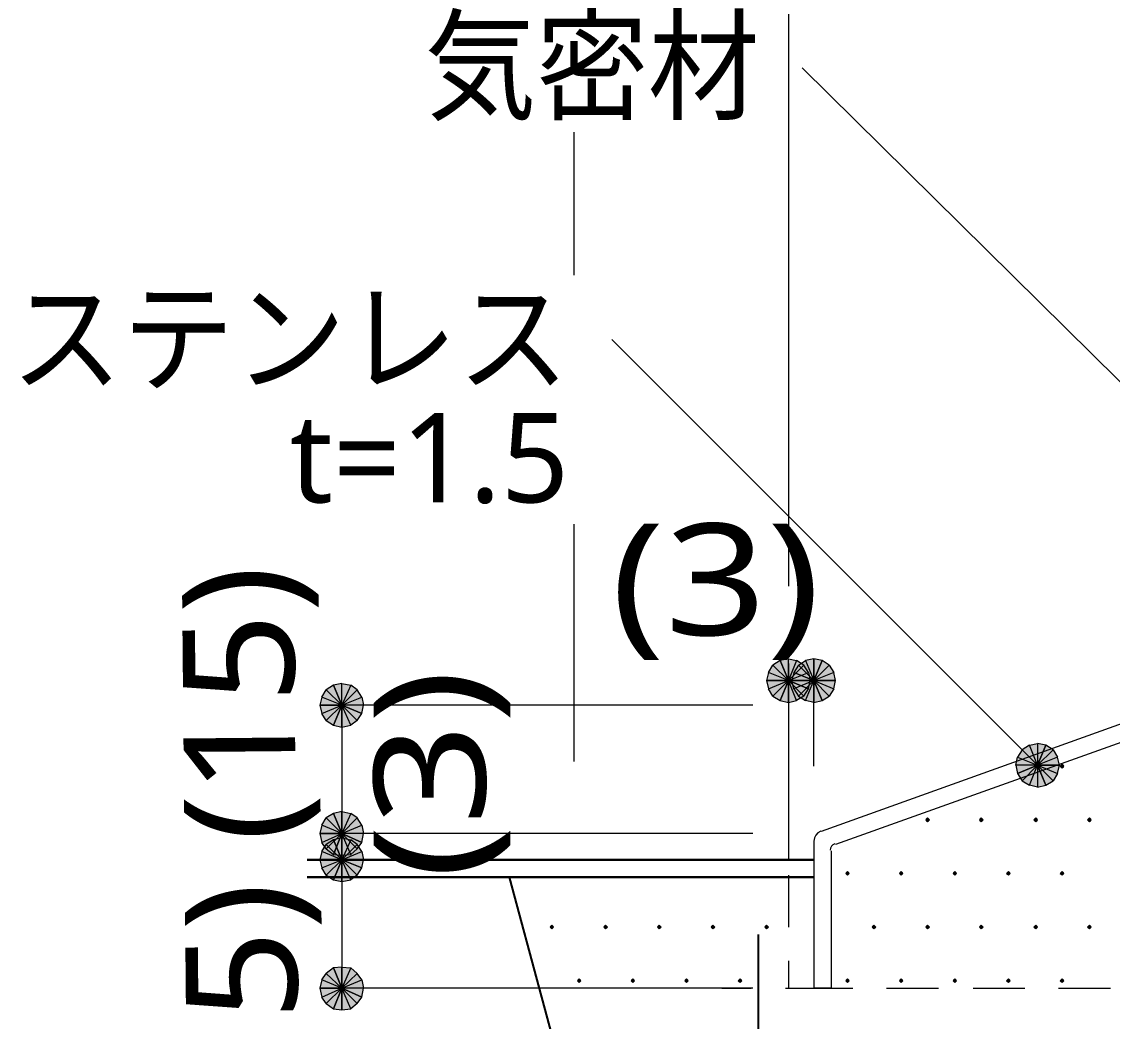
# Model space of a CAD drawing. Header units: millimetres. Extents: x 0 to 420, y 0 to 297.
# Drawn here: x 298.84 to 324.21, y 178.3 to 201.56 of the extents above; entities that cross this region are included whole.
import ezdxf
from ezdxf.enums import TextEntityAlignment as Align

# ---------------------------------------------------------------- set-up
doc = ezdxf.new("R2010")
doc.units = ezdxf.units.MM
doc.styles.add('kst32b', font='NotoSansJP-Variable.ttf')

msp = doc.modelspace()

# ---------------------------------------------------------------- hatches: boundary and pattern name
h = msp.add_hatch(color=7)
h.paths.add_polyline_path([(316.484, 186.69), (316.315, 186.584), (316.675, 186.224), (316.484, 186.69)])
h.paths.add_polyline_path([(316.315, 186.584), (316.675, 186.224), (316.209, 186.415), (316.315, 186.584)])
h.paths.add_polyline_path([(316.675, 186.224), (316.209, 186.415), (316.166, 186.224), (316.675, 186.224)])
h = msp.add_hatch(color=7)
h.paths.add_polyline_path([(317.034, 186.584), (316.865, 186.69), (316.675, 186.224), (317.034, 186.584)])
h.paths.add_polyline_path([(316.865, 186.69), (316.675, 186.224), (316.675, 186.732), (316.865, 186.69)])
h.paths.add_polyline_path([(316.675, 186.224), (316.675, 186.732), (316.484, 186.69), (316.675, 186.224)])
h = msp.add_hatch(color=7)
h.paths.add_polyline_path([(317.14, 186.034), (317.182, 186.224), (316.675, 186.224), (317.14, 186.034)])
h.paths.add_polyline_path([(317.182, 186.224), (316.675, 186.224), (317.14, 186.415), (317.182, 186.224)])
h.paths.add_polyline_path([(316.675, 186.224), (317.14, 186.415), (317.034, 186.584), (316.675, 186.224)])
h = msp.add_hatch(color=7)
h.paths.add_polyline_path([(317.267, 186.732), (317.077, 186.69), (317.267, 186.224), (317.267, 186.732)])
h.paths.add_polyline_path([(317.077, 186.69), (317.267, 186.224), (316.907, 186.584), (317.077, 186.69)])
h.paths.add_polyline_path([(317.267, 186.224), (316.907, 186.584), (316.802, 186.415), (317.267, 186.224)])
for points in [[(317.458, 186.69), (317.267, 186.732), (317.267, 186.224), (317.458, 186.69)], [(316.484, 185.759), (316.675, 185.716), (316.675, 186.224), (316.484, 185.759)], [(306.091, 185.187), (306.282, 185.145), (306.282, 185.653), (306.091, 185.187)], [(322.009, 184.065), (322.114, 183.896), (322.474, 184.256), (322.009, 184.065)], [(323.046, 184.277), (323.025, 184.256), (323.003, 184.235), (323.025, 184.213), (323.046, 184.192), (323.067, 184.213), (323.088, 184.235), (323.067, 184.256), (323.046, 184.277)], [(319.913, 183.028), (319.892, 183.007), (319.871, 182.986), (319.892, 182.965), (319.913, 182.944), (319.934, 182.965), (319.955, 182.986), (319.934, 183.007), (319.913, 183.028)], [(321.162, 183.028), (321.141, 183.007), (321.12, 182.986), (321.141, 182.965), (321.162, 182.944), (321.183, 182.965), (321.204, 182.986), (321.183, 183.007), (321.162, 183.028)], [(322.432, 183.028), (322.411, 183.007), (322.389, 182.986), (322.411, 182.965), (322.432, 182.944), (322.453, 182.965), (322.474, 182.986), (322.453, 183.007), (322.432, 183.028)], [(323.681, 183.028), (323.659, 183.007), (323.638, 182.986), (323.659, 182.965), (323.681, 182.944), (323.702, 182.965), (323.723, 182.986), (323.702, 183.007), (323.681, 183.028)], [(306.091, 182.181), (306.282, 182.16), (306.282, 182.668), (306.091, 182.181)], [(306.091, 181.589), (306.282, 181.546), (306.282, 182.054), (306.091, 181.589)], [(318.05, 181.779), (318.029, 181.758), (318.008, 181.737), (318.029, 181.716), (318.05, 181.695), (318.071, 181.716), (318.093, 181.737), (318.071, 181.758), (318.05, 181.779)], [(319.299, 181.779), (319.278, 181.758), (319.257, 181.737), (319.278, 181.716), (319.299, 181.695), (319.32, 181.716), (319.341, 181.737), (319.32, 181.758), (319.299, 181.779)], [(320.548, 181.779), (320.527, 181.758), (320.506, 181.737), (320.527, 181.716), (320.548, 181.695), (320.569, 181.716), (320.59, 181.737), (320.569, 181.758), (320.548, 181.779)], [(321.797, 181.779), (321.776, 181.758), (321.754, 181.737), (321.776, 181.716), (321.797, 181.695), (321.818, 181.716), (321.839, 181.737), (321.818, 181.758), (321.797, 181.779)], [(323.046, 181.779), (323.025, 181.758), (323.003, 181.737), (323.025, 181.716), (323.046, 181.695), (323.067, 181.716), (323.088, 181.737), (323.067, 181.758), (323.046, 181.779)], [(311.171, 180.53), (311.15, 180.509), (311.129, 180.488), (311.15, 180.467), (311.171, 180.446), (311.192, 180.467), (311.213, 180.488), (311.192, 180.509), (311.171, 180.53)], [(312.42, 180.53), (312.399, 180.509), (312.378, 180.488), (312.399, 180.467), (312.42, 180.446), (312.441, 180.467), (312.462, 180.488), (312.441, 180.509), (312.42, 180.53)], [(313.669, 180.53), (313.648, 180.509), (313.627, 180.488), (313.648, 180.467), (313.669, 180.446), (313.69, 180.467), (313.711, 180.488), (313.69, 180.509), (313.669, 180.53)], [(314.918, 180.53), (314.896, 180.509), (314.875, 180.488), (314.896, 180.467), (314.918, 180.446), (314.939, 180.467), (314.96, 180.488), (314.939, 180.509), (314.918, 180.53)], [(316.166, 180.53), (316.145, 180.509), (316.124, 180.488), (316.145, 180.467), (316.166, 180.446), (316.188, 180.467), (316.209, 180.488), (316.188, 180.509), (316.166, 180.53)], [(318.664, 180.53), (318.643, 180.509), (318.622, 180.488), (318.643, 180.467), (318.664, 180.446), (318.685, 180.467), (318.707, 180.488), (318.685, 180.509), (318.664, 180.53)], [(319.913, 180.53), (319.892, 180.509), (319.871, 180.488), (319.892, 180.467), (319.913, 180.446), (319.934, 180.467), (319.955, 180.488), (319.934, 180.509), (319.913, 180.53)], [(321.162, 180.53), (321.141, 180.509), (321.12, 180.488), (321.141, 180.467), (321.162, 180.446), (321.183, 180.467), (321.204, 180.488), (321.183, 180.509), (321.162, 180.53)], [(322.432, 180.53), (322.411, 180.509), (322.389, 180.488), (322.411, 180.467), (322.432, 180.446), (322.453, 180.467), (322.474, 180.488), (322.453, 180.509), (322.432, 180.53)], [(323.681, 180.53), (323.659, 180.509), (323.638, 180.488), (323.659, 180.467), (323.681, 180.446), (323.702, 180.467), (323.723, 180.488), (323.702, 180.509), (323.681, 180.53)], [(311.806, 179.282), (311.785, 179.26), (311.764, 179.239), (311.785, 179.218), (311.806, 179.197), (311.827, 179.218), (311.848, 179.239), (311.827, 179.26), (311.806, 179.282)], [(313.055, 179.282), (313.034, 179.26), (313.013, 179.239), (313.034, 179.218), (313.055, 179.197), (313.076, 179.218), (313.097, 179.239), (313.076, 179.26), (313.055, 179.282)], [(314.304, 179.282), (314.283, 179.26), (314.262, 179.239), (314.283, 179.218), (314.304, 179.197), (314.325, 179.218), (314.346, 179.239), (314.325, 179.26), (314.304, 179.282)], [(315.553, 179.282), (315.532, 179.26), (315.51, 179.239), (315.532, 179.218), (315.553, 179.197), (315.574, 179.218), (315.595, 179.239), (315.574, 179.26), (315.553, 179.282)], [(318.05, 179.282), (318.029, 179.26), (318.008, 179.239), (318.029, 179.218), (318.05, 179.197), (318.071, 179.218), (318.093, 179.239), (318.071, 179.26), (318.05, 179.282)], [(319.299, 179.282), (319.278, 179.26), (319.257, 179.239), (319.278, 179.218), (319.299, 179.197), (319.32, 179.218), (319.341, 179.239), (319.32, 179.26), (319.299, 179.282)], [(320.548, 179.282), (320.527, 179.26), (320.506, 179.239), (320.527, 179.218), (320.548, 179.197), (320.569, 179.218), (320.59, 179.239), (320.569, 179.26), (320.548, 179.282)], [(321.797, 179.282), (321.776, 179.26), (321.754, 179.239), (321.776, 179.218), (321.797, 179.197), (321.818, 179.218), (321.839, 179.239), (321.818, 179.26), (321.797, 179.282)], [(323.046, 179.282), (323.025, 179.26), (323.003, 179.239), (323.025, 179.218), (323.046, 179.197), (323.067, 179.218), (323.088, 179.239), (323.067, 179.26), (323.046, 179.282)], [(306.091, 178.583), (306.282, 178.562), (306.282, 179.07), (306.091, 178.583)]]:
    msp.add_hatch(color=7).paths.add_polyline_path(points)
h = msp.add_hatch(color=7)
h.paths.add_polyline_path([(317.775, 186.224), (317.733, 186.415), (317.267, 186.224), (317.775, 186.224)])
h.paths.add_polyline_path([(317.733, 186.415), (317.267, 186.224), (317.627, 186.584), (317.733, 186.415)])
h.paths.add_polyline_path([(317.267, 186.224), (317.627, 186.584), (317.458, 186.69), (317.267, 186.224)])
h = msp.add_hatch(color=7)
h.paths.add_polyline_path([(316.802, 186.415), (316.759, 186.224), (317.267, 186.224), (316.802, 186.415)])
h.paths.add_polyline_path([(316.759, 186.224), (317.267, 186.224), (316.802, 186.034), (316.759, 186.224)])
h.paths.add_polyline_path([(317.267, 186.224), (316.802, 186.034), (316.907, 185.864), (317.267, 186.224)])
h = msp.add_hatch(color=7)
h.paths.add_polyline_path([(306.091, 186.119), (305.922, 186.013), (306.282, 185.653), (306.091, 186.119)])
h.paths.add_polyline_path([(305.922, 186.013), (306.282, 185.653), (305.816, 185.843), (305.922, 186.013)])
h.paths.add_polyline_path([(306.282, 185.653), (305.816, 185.843), (305.774, 185.653), (306.282, 185.653)])
h = msp.add_hatch(color=7)
h.paths.add_polyline_path([(306.641, 186.013), (306.493, 186.119), (306.282, 185.653), (306.641, 186.013)])
h.paths.add_polyline_path([(306.493, 186.119), (306.282, 185.653), (306.282, 186.161), (306.493, 186.119)])
h.paths.add_polyline_path([(306.282, 185.653), (306.282, 186.161), (306.091, 186.119), (306.282, 185.653)])
h = msp.add_hatch(color=7)
h.paths.add_polyline_path([(306.747, 185.462), (306.79, 185.653), (306.282, 185.653), (306.747, 185.462)])
h.paths.add_polyline_path([(306.79, 185.653), (306.282, 185.653), (306.747, 185.843), (306.79, 185.653)])
h.paths.add_polyline_path([(306.282, 185.653), (306.747, 185.843), (306.641, 186.013), (306.282, 185.653)])
h = msp.add_hatch(color=7)
h.paths.add_polyline_path([(316.166, 186.224), (316.209, 186.034), (316.675, 186.224), (316.166, 186.224)])
h.paths.add_polyline_path([(316.209, 186.034), (316.675, 186.224), (316.315, 185.864), (316.209, 186.034)])
h.paths.add_polyline_path([(316.675, 186.224), (316.315, 185.864), (316.484, 185.759), (316.675, 186.224)])
h = msp.add_hatch(color=7)
h.paths.add_polyline_path([(316.675, 185.716), (316.865, 185.759), (316.675, 186.224), (316.675, 185.716)])
h.paths.add_polyline_path([(316.865, 185.759), (316.675, 186.224), (317.034, 185.864), (316.865, 185.759)])
h.paths.add_polyline_path([(316.675, 186.224), (317.034, 185.864), (317.14, 186.034), (316.675, 186.224)])
h = msp.add_hatch(color=7)
h.paths.add_polyline_path([(316.907, 185.864), (317.077, 185.759), (317.267, 186.224), (316.907, 185.864)])
h.paths.add_polyline_path([(317.077, 185.759), (317.267, 186.224), (317.267, 185.716), (317.077, 185.759)])
h.paths.add_polyline_path([(317.267, 186.224), (317.267, 185.716), (317.458, 185.759), (317.267, 186.224)])
h = msp.add_hatch(color=7)
h.paths.add_polyline_path([(317.458, 185.759), (317.627, 185.864), (317.267, 186.224), (317.458, 185.759)])
h.paths.add_polyline_path([(317.627, 185.864), (317.267, 186.224), (317.733, 186.034), (317.627, 185.864)])
h.paths.add_polyline_path([(317.267, 186.224), (317.733, 186.034), (317.775, 186.224), (317.267, 186.224)])
h = msp.add_hatch(color=7)
h.paths.add_polyline_path([(305.774, 185.653), (305.816, 185.462), (306.282, 185.653), (305.774, 185.653)])
h.paths.add_polyline_path([(305.816, 185.462), (306.282, 185.653), (305.922, 185.293), (305.816, 185.462)])
h.paths.add_polyline_path([(306.282, 185.653), (305.922, 185.293), (306.091, 185.187), (306.282, 185.653)])
h = msp.add_hatch(color=7)
h.paths.add_polyline_path([(306.282, 185.145), (306.493, 185.187), (306.282, 185.653), (306.282, 185.145)])
h.paths.add_polyline_path([(306.493, 185.187), (306.282, 185.653), (306.641, 185.293), (306.493, 185.187)])
h.paths.add_polyline_path([(306.282, 185.653), (306.641, 185.293), (306.747, 185.462), (306.282, 185.653)])
h = msp.add_hatch(color=7)
h.paths.add_polyline_path([(322.665, 184.721), (322.474, 184.764), (322.474, 184.256), (322.665, 184.721)])
h.paths.add_polyline_path([(322.474, 184.764), (322.474, 184.256), (322.284, 184.721), (322.474, 184.764)])
h.paths.add_polyline_path([(322.474, 184.256), (322.284, 184.721), (322.114, 184.616), (322.474, 184.256)])
h = msp.add_hatch(color=7)
h.paths.add_polyline_path([(322.982, 184.256), (322.94, 184.446), (322.474, 184.256), (322.982, 184.256)])
h.paths.add_polyline_path([(322.94, 184.446), (322.474, 184.256), (322.834, 184.616), (322.94, 184.446)])
h.paths.add_polyline_path([(322.474, 184.256), (322.834, 184.616), (322.665, 184.721), (322.474, 184.256)])
h = msp.add_hatch(color=7)
h.paths.add_polyline_path([(322.114, 184.616), (322.009, 184.446), (322.474, 184.256), (322.114, 184.616)])
h.paths.add_polyline_path([(322.009, 184.446), (322.474, 184.256), (321.966, 184.256), (322.009, 184.446)])
h.paths.add_polyline_path([(322.474, 184.256), (321.966, 184.256), (322.009, 184.065), (322.474, 184.256)])
h = msp.add_hatch(color=7)
h.paths.add_polyline_path([(322.114, 183.896), (322.284, 183.79), (322.474, 184.256), (322.114, 183.896)])
h.paths.add_polyline_path([(322.284, 183.79), (322.474, 184.256), (322.474, 183.748), (322.284, 183.79)])
h.paths.add_polyline_path([(322.474, 184.256), (322.474, 183.748), (322.665, 183.79), (322.474, 184.256)])
h = msp.add_hatch(color=7)
h.paths.add_polyline_path([(322.665, 183.79), (322.834, 183.896), (322.474, 184.256), (322.665, 183.79)])
h.paths.add_polyline_path([(322.834, 183.896), (322.474, 184.256), (322.94, 184.065), (322.834, 183.896)])
h.paths.add_polyline_path([(322.474, 184.256), (322.94, 184.065), (322.982, 184.256), (322.474, 184.256)])
h = msp.add_hatch(color=7)
h.paths.add_polyline_path([(306.091, 183.134), (305.922, 183.028), (306.282, 182.668), (306.091, 183.134)])
h.paths.add_polyline_path([(305.922, 183.028), (306.282, 182.668), (305.816, 182.859), (305.922, 183.028)])
h.paths.add_polyline_path([(306.282, 182.668), (305.816, 182.859), (305.774, 182.668), (306.282, 182.668)])
h = msp.add_hatch(color=7)
h.paths.add_polyline_path([(306.641, 183.028), (306.493, 183.134), (306.282, 182.668), (306.641, 183.028)])
h.paths.add_polyline_path([(306.493, 183.134), (306.282, 182.668), (306.282, 183.176), (306.493, 183.134)])
h.paths.add_polyline_path([(306.282, 182.668), (306.282, 183.176), (306.091, 183.134), (306.282, 182.668)])
h = msp.add_hatch(color=7)
h.paths.add_polyline_path([(306.747, 182.457), (306.79, 182.668), (306.282, 182.668), (306.747, 182.457)])
h.paths.add_polyline_path([(306.79, 182.668), (306.282, 182.668), (306.747, 182.859), (306.79, 182.668)])
h.paths.add_polyline_path([(306.282, 182.668), (306.747, 182.859), (306.641, 183.028), (306.282, 182.668)])
h = msp.add_hatch(color=7)
h.paths.add_polyline_path([(305.774, 182.668), (305.816, 182.457), (306.282, 182.668), (305.774, 182.668)])
h.paths.add_polyline_path([(305.816, 182.457), (306.282, 182.668), (305.922, 182.308), (305.816, 182.457)])
h.paths.add_polyline_path([(306.282, 182.668), (305.922, 182.308), (306.091, 182.181), (306.282, 182.668)])
h = msp.add_hatch(color=7)
h.paths.add_polyline_path([(306.091, 182.52), (305.922, 182.414), (306.282, 182.054), (306.091, 182.52)])
h.paths.add_polyline_path([(305.922, 182.414), (306.282, 182.054), (305.816, 182.245), (305.922, 182.414)])
h.paths.add_polyline_path([(306.282, 182.054), (305.816, 182.245), (305.774, 182.054), (306.282, 182.054)])
h = msp.add_hatch(color=7)
h.paths.add_polyline_path([(306.641, 182.414), (306.493, 182.52), (306.282, 182.054), (306.641, 182.414)])
h.paths.add_polyline_path([(306.493, 182.52), (306.282, 182.054), (306.282, 182.562), (306.493, 182.52)])
h.paths.add_polyline_path([(306.282, 182.054), (306.282, 182.562), (306.091, 182.52), (306.282, 182.054)])
h = msp.add_hatch(color=7)
h.paths.add_polyline_path([(306.282, 182.16), (306.493, 182.181), (306.282, 182.668), (306.282, 182.16)])
h.paths.add_polyline_path([(306.493, 182.181), (306.282, 182.668), (306.641, 182.308), (306.493, 182.181)])
h.paths.add_polyline_path([(306.282, 182.668), (306.641, 182.308), (306.747, 182.457), (306.282, 182.668)])
h = msp.add_hatch(color=7)
h.paths.add_polyline_path([(306.747, 181.864), (306.79, 182.054), (306.282, 182.054), (306.747, 181.864)])
h.paths.add_polyline_path([(306.79, 182.054), (306.282, 182.054), (306.747, 182.245), (306.79, 182.054)])
h.paths.add_polyline_path([(306.282, 182.054), (306.747, 182.245), (306.641, 182.414), (306.282, 182.054)])
h = msp.add_hatch(color=7)
h.paths.add_polyline_path([(305.774, 182.054), (305.816, 181.864), (306.282, 182.054), (305.774, 182.054)])
h.paths.add_polyline_path([(305.816, 181.864), (306.282, 182.054), (305.922, 181.695), (305.816, 181.864)])
h.paths.add_polyline_path([(306.282, 182.054), (305.922, 181.695), (306.091, 181.589), (306.282, 182.054)])
h = msp.add_hatch(color=7)
h.paths.add_polyline_path([(306.282, 181.546), (306.493, 181.589), (306.282, 182.054), (306.282, 181.546)])
h.paths.add_polyline_path([(306.493, 181.589), (306.282, 182.054), (306.641, 181.695), (306.493, 181.589)])
h.paths.add_polyline_path([(306.282, 182.054), (306.641, 181.695), (306.747, 181.864), (306.282, 182.054)])
h = msp.add_hatch(color=7)
h.paths.add_polyline_path([(306.091, 179.536), (305.922, 179.409), (306.282, 179.07), (306.091, 179.536)])
h.paths.add_polyline_path([(305.922, 179.409), (306.282, 179.07), (305.816, 179.26), (305.922, 179.409)])
h.paths.add_polyline_path([(306.282, 179.07), (305.816, 179.26), (305.774, 179.07), (306.282, 179.07)])
h = msp.add_hatch(color=7)
h.paths.add_polyline_path([(306.641, 179.409), (306.493, 179.536), (306.282, 179.07), (306.641, 179.409)])
h.paths.add_polyline_path([(306.493, 179.536), (306.282, 179.07), (306.282, 179.557), (306.493, 179.536)])
h.paths.add_polyline_path([(306.282, 179.07), (306.282, 179.557), (306.091, 179.536), (306.282, 179.07)])
h = msp.add_hatch(color=7)
h.paths.add_polyline_path([(306.747, 178.858), (306.79, 179.07), (306.282, 179.07), (306.747, 178.858)])
h.paths.add_polyline_path([(306.79, 179.07), (306.282, 179.07), (306.747, 179.26), (306.79, 179.07)])
h.paths.add_polyline_path([(306.282, 179.07), (306.747, 179.26), (306.641, 179.409), (306.282, 179.07)])
h = msp.add_hatch(color=7)
h.paths.add_polyline_path([(305.774, 179.07), (305.816, 178.858), (306.282, 179.07), (305.774, 179.07)])
h.paths.add_polyline_path([(305.816, 178.858), (306.282, 179.07), (305.922, 178.71), (305.816, 178.858)])
h.paths.add_polyline_path([(306.282, 179.07), (305.922, 178.71), (306.091, 178.583), (306.282, 179.07)])
h = msp.add_hatch(color=7)
h.paths.add_polyline_path([(306.282, 178.562), (306.493, 178.583), (306.282, 179.07), (306.282, 178.562)])
h.paths.add_polyline_path([(306.493, 178.583), (306.282, 179.07), (306.641, 178.71), (306.493, 178.583)])
h.paths.add_polyline_path([(306.282, 179.07), (306.641, 178.71), (306.747, 178.858), (306.282, 179.07)])

# ---------------------------------------------------------------- linework, layer by layer
at = {"lineweight": 13}
for points in [[(316.675, 205.126), (316.675, 188.426)], [(334.158, 183.536), (316.992, 200.491)], [(311.679, 198.988), (311.679, 195.665)], [(322.474, 184.256), (312.568, 194.162)], [(311.679, 189.865), (311.679, 184.34)], [(316.675, 186.626), (316.675, 182.054)], [(317.267, 184.235), (317.267, 186.267)], [(316.675, 186.224), (317.267, 186.224)], [(315.849, 185.653), (306.282, 185.653)], [(306.282, 185.653), (306.282, 182.668), (306.282, 182.054), (306.282, 179.07)], [(325.564, 185.632), (317.437, 182.711)], [(325.713, 185.251), (317.775, 182.414)], [(316.675, 183.134), (316.675, 182.499)], [(317.427, 182.717), (317.362, 182.681), (317.311, 182.628), (317.279, 182.562), (317.267, 182.488)], [(315.849, 182.668), (306.282, 182.668)], [(317.267, 182.478), (317.267, 179.07)], [(317.752, 182.426), (317.71, 182.402), (317.677, 182.368), (317.656, 182.325), (317.648, 182.277)], [(317.669, 182.266), (317.669, 179.07)], [(316.675, 181.695), (316.675, 180.488)], [(316.675, 179.705), (316.675, 179.07)], [(315.849, 179.07), (306.282, 179.07)], [(315.129, 179.07), (315.807, 179.07)], [(316.611, 179.07), (317.267, 179.07)], [(317.267, 179.07), (318.177, 179.07)], [(317.669, 179.07), (317.267, 179.07)], [(318.961, 179.07), (320.167, 179.07)], [(320.971, 179.07), (322.178, 179.07)], [(322.961, 179.07), (324.168, 179.07)]]:
    msp.add_lwpolyline(points, dxfattribs=at)
at = {"lineweight": 0}
for points in [[(316.315, 186.584), (316.675, 186.224), (316.209, 186.415)], [(316.484, 186.69), (316.315, 186.584), (316.675, 186.224)], [(316.675, 186.224), (316.675, 186.732), (316.484, 186.69)], [(316.865, 186.69), (316.675, 186.224), (316.675, 186.732)], [(317.034, 186.584), (316.865, 186.69), (316.675, 186.224)], [(316.675, 186.224), (317.14, 186.415), (317.034, 186.584)], [(317.267, 186.224), (316.907, 186.584), (316.802, 186.415)], [(317.077, 186.69), (317.267, 186.224), (316.907, 186.584)], [(317.267, 186.732), (317.077, 186.69), (317.267, 186.224)], [(317.458, 186.69), (317.267, 186.732), (317.267, 186.224)], [(317.267, 186.224), (317.627, 186.584), (317.458, 186.69)], [(317.733, 186.415), (317.267, 186.224), (317.627, 186.584)], [(316.675, 186.224), (316.209, 186.415), (316.166, 186.224)], [(317.182, 186.224), (316.675, 186.224), (317.14, 186.415)], [(316.802, 186.415), (316.759, 186.224), (317.267, 186.224)], [(317.775, 186.224), (317.733, 186.415), (317.267, 186.224)], [(305.922, 186.013), (306.282, 185.653), (305.816, 185.843)], [(306.091, 186.119), (305.922, 186.013), (306.282, 185.653)], [(306.282, 185.653), (306.282, 186.161), (306.091, 186.119)], [(306.493, 186.119), (306.282, 185.653), (306.282, 186.161)], [(306.641, 186.013), (306.493, 186.119), (306.282, 185.653)], [(306.282, 185.653), (306.747, 185.843), (306.641, 186.013)], [(316.166, 186.224), (316.209, 186.034), (316.675, 186.224)], [(316.209, 186.034), (316.675, 186.224), (316.315, 185.864)], [(316.675, 186.224), (316.315, 185.864), (316.484, 185.759)], [(316.484, 185.759), (316.675, 185.716), (316.675, 186.224)], [(316.675, 185.716), (316.865, 185.759), (316.675, 186.224)], [(316.865, 185.759), (316.675, 186.224), (317.034, 185.864)], [(316.675, 186.224), (317.034, 185.864), (317.14, 186.034)], [(317.14, 186.034), (317.182, 186.224), (316.675, 186.224)], [(316.759, 186.224), (317.267, 186.224), (316.802, 186.034)], [(317.267, 186.224), (316.802, 186.034), (316.907, 185.864)], [(316.907, 185.864), (317.077, 185.759), (317.267, 186.224)], [(317.077, 185.759), (317.267, 186.224), (317.267, 185.716)], [(317.267, 186.224), (317.267, 185.716), (317.458, 185.759)], [(317.458, 185.759), (317.627, 185.864), (317.267, 186.224)], [(317.627, 185.864), (317.267, 186.224), (317.733, 186.034)], [(317.267, 186.224), (317.733, 186.034), (317.775, 186.224)], [(306.282, 185.653), (305.816, 185.843), (305.774, 185.653)], [(306.79, 185.653), (306.282, 185.653), (306.747, 185.843)], [(305.774, 185.653), (305.816, 185.462), (306.282, 185.653)], [(305.816, 185.462), (306.282, 185.653), (305.922, 185.293)], [(306.282, 185.653), (305.922, 185.293), (306.091, 185.187)], [(306.091, 185.187), (306.282, 185.145), (306.282, 185.653)], [(306.282, 185.145), (306.493, 185.187), (306.282, 185.653)], [(306.493, 185.187), (306.282, 185.653), (306.641, 185.293)], [(306.282, 185.653), (306.641, 185.293), (306.747, 185.462)], [(306.747, 185.462), (306.79, 185.653), (306.282, 185.653)], [(322.474, 184.256), (322.284, 184.721), (322.114, 184.616)], [(322.474, 184.764), (322.474, 184.256), (322.284, 184.721)], [(322.665, 184.721), (322.474, 184.764), (322.474, 184.256)], [(322.474, 184.256), (322.834, 184.616), (322.665, 184.721)], [(322.114, 184.616), (322.009, 184.446), (322.474, 184.256)], [(322.94, 184.446), (322.474, 184.256), (322.834, 184.616)], [(322.009, 184.446), (322.474, 184.256), (321.966, 184.256)], [(322.474, 184.256), (321.966, 184.256), (322.009, 184.065)], [(322.009, 184.065), (322.114, 183.896), (322.474, 184.256)], [(322.114, 183.896), (322.284, 183.79), (322.474, 184.256)], [(322.284, 183.79), (322.474, 184.256), (322.474, 183.748)], [(322.982, 184.256), (322.94, 184.446), (322.474, 184.256)], [(322.474, 184.256), (322.474, 183.748), (322.665, 183.79)], [(322.665, 183.79), (322.834, 183.896), (322.474, 184.256)], [(322.834, 183.896), (322.474, 184.256), (322.94, 184.065)], [(322.474, 184.256), (322.94, 184.065), (322.982, 184.256)], [(323.046, 184.277), (323.025, 184.256), (323.003, 184.235), (323.025, 184.213), (323.046, 184.192), (323.067, 184.213), (323.088, 184.235), (323.067, 184.256)], [(305.922, 183.028), (306.282, 182.668), (305.816, 182.859)], [(306.091, 183.134), (305.922, 183.028), (306.282, 182.668)], [(306.282, 182.668), (306.282, 183.176), (306.091, 183.134)], [(306.493, 183.134), (306.282, 182.668), (306.282, 183.176)], [(306.641, 183.028), (306.493, 183.134), (306.282, 182.668)], [(306.282, 182.668), (306.747, 182.859), (306.641, 183.028)], [(319.913, 183.028), (319.892, 183.007), (319.871, 182.986), (319.892, 182.965), (319.913, 182.944), (319.934, 182.965), (319.955, 182.986), (319.934, 183.007)], [(321.162, 183.028), (321.141, 183.007), (321.12, 182.986), (321.141, 182.965), (321.162, 182.944), (321.183, 182.965), (321.204, 182.986), (321.183, 183.007)], [(322.432, 183.028), (322.411, 183.007), (322.389, 182.986), (322.411, 182.965), (322.432, 182.944), (322.453, 182.965), (322.474, 182.986), (322.453, 183.007)], [(323.681, 183.028), (323.659, 183.007), (323.638, 182.986), (323.659, 182.965), (323.681, 182.944), (323.702, 182.965), (323.723, 182.986), (323.702, 183.007)], [(306.282, 182.668), (305.816, 182.859), (305.774, 182.668)], [(306.79, 182.668), (306.282, 182.668), (306.747, 182.859)], [(305.774, 182.668), (305.816, 182.457), (306.282, 182.668)], [(305.816, 182.457), (306.282, 182.668), (305.922, 182.308)], [(306.282, 182.668), (305.922, 182.308), (306.091, 182.181)], [(306.091, 182.52), (305.922, 182.414), (306.282, 182.054)], [(306.091, 182.181), (306.282, 182.16), (306.282, 182.668)], [(306.282, 182.054), (306.282, 182.562), (306.091, 182.52)], [(306.282, 182.16), (306.493, 182.181), (306.282, 182.668)], [(306.493, 182.181), (306.282, 182.668), (306.641, 182.308)], [(306.282, 182.668), (306.641, 182.308), (306.747, 182.457)], [(306.747, 182.457), (306.79, 182.668), (306.282, 182.668)], [(306.493, 182.52), (306.282, 182.054), (306.282, 182.562)], [(306.641, 182.414), (306.493, 182.52), (306.282, 182.054)], [(306.282, 182.054), (305.816, 182.245), (305.774, 182.054)], [(305.922, 182.414), (306.282, 182.054), (305.816, 182.245)], [(306.282, 182.054), (306.747, 182.245), (306.641, 182.414)], [(306.79, 182.054), (306.282, 182.054), (306.747, 182.245)], [(305.774, 182.054), (305.816, 181.864), (306.282, 182.054)], [(305.816, 181.864), (306.282, 182.054), (305.922, 181.695)], [(306.282, 182.054), (305.922, 181.695), (306.091, 181.589)], [(306.091, 181.589), (306.282, 181.546), (306.282, 182.054)], [(306.282, 181.546), (306.493, 181.589), (306.282, 182.054)], [(306.493, 181.589), (306.282, 182.054), (306.641, 181.695)], [(306.282, 182.054), (306.641, 181.695), (306.747, 181.864)], [(306.747, 181.864), (306.79, 182.054), (306.282, 182.054)], [(318.05, 181.779), (318.029, 181.758), (318.008, 181.737), (318.029, 181.716), (318.05, 181.695), (318.071, 181.716), (318.093, 181.737), (318.071, 181.758)], [(319.299, 181.779), (319.278, 181.758), (319.257, 181.737), (319.278, 181.716), (319.299, 181.695), (319.32, 181.716), (319.341, 181.737), (319.32, 181.758)], [(320.548, 181.779), (320.527, 181.758), (320.506, 181.737), (320.527, 181.716), (320.548, 181.695), (320.569, 181.716), (320.59, 181.737), (320.569, 181.758)], [(321.797, 181.779), (321.776, 181.758), (321.754, 181.737), (321.776, 181.716), (321.797, 181.695), (321.818, 181.716), (321.839, 181.737), (321.818, 181.758)], [(323.046, 181.779), (323.025, 181.758), (323.003, 181.737), (323.025, 181.716), (323.046, 181.695), (323.067, 181.716), (323.088, 181.737), (323.067, 181.758)], [(311.171, 180.53), (311.15, 180.509), (311.129, 180.488), (311.15, 180.467), (311.171, 180.446), (311.192, 180.467), (311.213, 180.488), (311.192, 180.509)], [(312.42, 180.53), (312.399, 180.509), (312.378, 180.488), (312.399, 180.467), (312.42, 180.446), (312.441, 180.467), (312.462, 180.488), (312.441, 180.509)], [(313.669, 180.53), (313.648, 180.509), (313.627, 180.488), (313.648, 180.467), (313.669, 180.446), (313.69, 180.467), (313.711, 180.488), (313.69, 180.509)], [(314.918, 180.53), (314.896, 180.509), (314.875, 180.488), (314.896, 180.467), (314.918, 180.446), (314.939, 180.467), (314.96, 180.488), (314.939, 180.509)], [(316.166, 180.53), (316.145, 180.509), (316.124, 180.488), (316.145, 180.467), (316.166, 180.446), (316.188, 180.467), (316.209, 180.488), (316.188, 180.509)], [(318.664, 180.53), (318.643, 180.509), (318.622, 180.488), (318.643, 180.467), (318.664, 180.446), (318.685, 180.467), (318.707, 180.488), (318.685, 180.509)], [(319.913, 180.53), (319.892, 180.509), (319.871, 180.488), (319.892, 180.467), (319.913, 180.446), (319.934, 180.467), (319.955, 180.488), (319.934, 180.509)], [(321.162, 180.53), (321.141, 180.509), (321.12, 180.488), (321.141, 180.467), (321.162, 180.446), (321.183, 180.467), (321.204, 180.488), (321.183, 180.509)], [(322.432, 180.53), (322.411, 180.509), (322.389, 180.488), (322.411, 180.467), (322.432, 180.446), (322.453, 180.467), (322.474, 180.488), (322.453, 180.509)], [(323.681, 180.53), (323.659, 180.509), (323.638, 180.488), (323.659, 180.467), (323.681, 180.446), (323.702, 180.467), (323.723, 180.488), (323.702, 180.509)], [(305.922, 179.409), (306.282, 179.07), (305.816, 179.26)], [(306.091, 179.536), (305.922, 179.409), (306.282, 179.07)], [(306.282, 179.07), (306.282, 179.557), (306.091, 179.536)], [(306.493, 179.536), (306.282, 179.07), (306.282, 179.557)], [(306.641, 179.409), (306.493, 179.536), (306.282, 179.07)], [(306.282, 179.07), (306.747, 179.26), (306.641, 179.409)], [(306.282, 179.07), (305.816, 179.26), (305.774, 179.07)], [(306.79, 179.07), (306.282, 179.07), (306.747, 179.26)], [(311.806, 179.282), (311.785, 179.26), (311.764, 179.239), (311.785, 179.218), (311.806, 179.197), (311.827, 179.218), (311.848, 179.239), (311.827, 179.26)], [(313.055, 179.282), (313.034, 179.26), (313.013, 179.239), (313.034, 179.218), (313.055, 179.197), (313.076, 179.218), (313.097, 179.239), (313.076, 179.26)], [(314.304, 179.282), (314.283, 179.26), (314.262, 179.239), (314.283, 179.218), (314.304, 179.197), (314.325, 179.218), (314.346, 179.239), (314.325, 179.26)], [(315.553, 179.282), (315.532, 179.26), (315.51, 179.239), (315.532, 179.218), (315.553, 179.197), (315.574, 179.218), (315.595, 179.239), (315.574, 179.26)], [(318.05, 179.282), (318.029, 179.26), (318.008, 179.239), (318.029, 179.218), (318.05, 179.197), (318.071, 179.218), (318.093, 179.239), (318.071, 179.26)], [(319.299, 179.282), (319.278, 179.26), (319.257, 179.239), (319.278, 179.218), (319.299, 179.197), (319.32, 179.218), (319.341, 179.239), (319.32, 179.26)], [(320.548, 179.282), (320.527, 179.26), (320.506, 179.239), (320.527, 179.218), (320.548, 179.197), (320.569, 179.218), (320.59, 179.239), (320.569, 179.26)], [(321.797, 179.282), (321.776, 179.26), (321.754, 179.239), (321.776, 179.218), (321.797, 179.197), (321.818, 179.218), (321.839, 179.239), (321.818, 179.26)], [(323.046, 179.282), (323.025, 179.26), (323.003, 179.239), (323.025, 179.218), (323.046, 179.197), (323.067, 179.218), (323.088, 179.239), (323.067, 179.26)], [(305.774, 179.07), (305.816, 178.858), (306.282, 179.07)], [(305.816, 178.858), (306.282, 179.07), (305.922, 178.71)], [(306.282, 179.07), (305.922, 178.71), (306.091, 178.583)], [(306.091, 178.583), (306.282, 178.562), (306.282, 179.07)], [(306.282, 178.562), (306.493, 178.583), (306.282, 179.07)], [(306.493, 178.583), (306.282, 179.07), (306.641, 178.71)], [(306.282, 179.07), (306.641, 178.71), (306.747, 178.858)], [(306.747, 178.858), (306.79, 179.07), (306.282, 179.07)]]:
    msp.add_lwpolyline(points, close=True, dxfattribs=at)
at = {"lineweight": 30}
for points in [[(305.477, 182.054), (317.267, 182.054)], [(305.477, 181.652), (317.267, 181.652)]]:
    msp.add_lwpolyline(points, dxfattribs=at)
at = {"lineweight": 25}
for points in [[(310.176, 181.652), (311.679, 176.064)], [(315.976, 176.53), (315.976, 180.319)]]:
    msp.add_lwpolyline(points, dxfattribs=at)

# ---------------------------------------------------------------- texts
at = {"style": 'kst32b'}
for s, height, p, p2 in [('気密材', 2.0791, (308.208, 199.496), (316.005, 199.496)), ('ステンレス', 2.0791, (298.577, 193.167), (311.572, 193.167)), ('t=1.5', 2.0791, (305.075, 190.373), (311.572, 190.373)), ('(3)', 2.5989, (312.547, 187.283), (317.42, 187.283)), ('(15) (15)', 2.5989, (305.287, 175.112), (305.16, 188.912)), ('(3)', 2.5989, (309.626, 181.61), (309.626, 186.483))]:
    msp.add_text(s, height=height, dxfattribs=at).set_placement(p, p2, align=Align.FIT)

doc.saveas('drawing.dxf')
